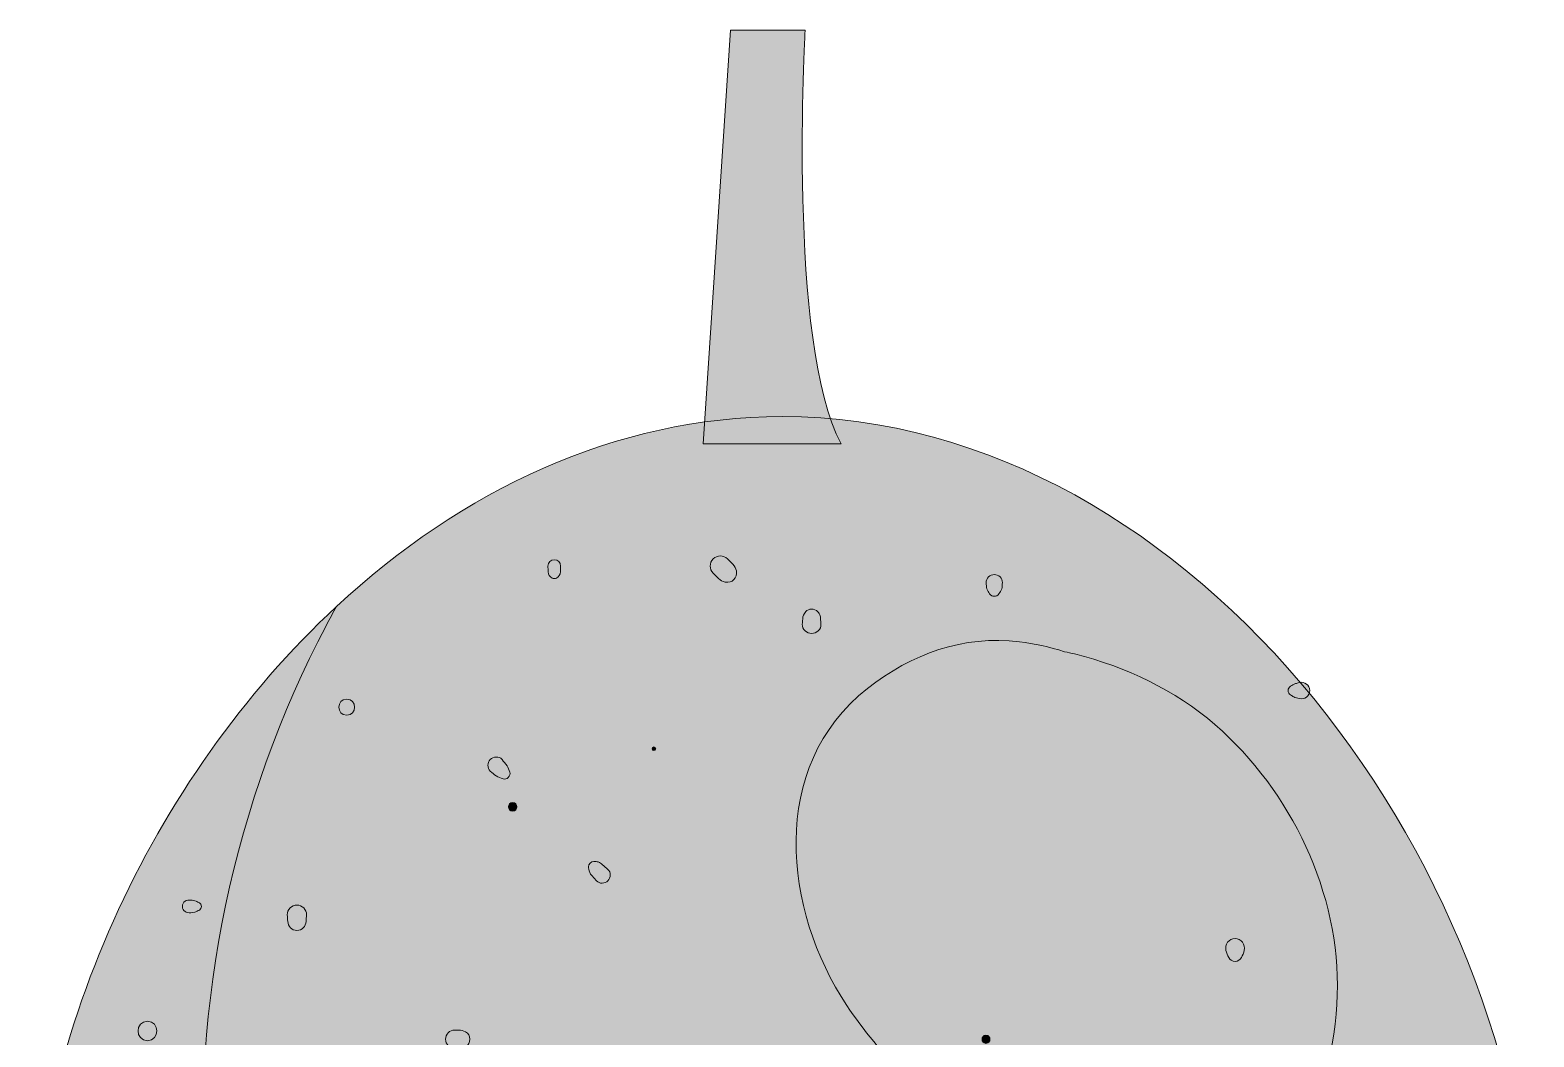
# Model space of a CAD drawing. Header units: inches. Extents: x 4230 to 5957, y -1858 to -103.
# Drawn here: x 4957.7 to 5292, y -360.9 to -137 of the extents above; entities that cross this region are included whole.
import ezdxf

# ---------------------------------------------------------------- set-up
doc = ezdxf.new("R2010")
doc.units = ezdxf.units.IN
doc.header["$MEASUREMENT"] = 0
doc.layers.add('Layer 1', color=7, linetype='Continuous')

# ---------------------------------------------------------------- blocks, each defined once
blk = doc.blocks.new('block 38')
at = {"layer": 'Layer 1', "true_color": 0xa57954}
h = blk.add_hatch(color=35, dxfattribs=at)
h.dxf.hatch_style = 2
edge = h.paths.add_edge_path()
edge.add_spline(control_points=[(5113.38, -137), (5113.38, -137), (5129.9971, -137), (5129.9971, -137), (5129.9971, -137), (5126, -207), (5138, -229), (5138, -229), (5107.3317, -229), (5107.3317, -229), (5107.3317, -229), (5113.38, -137), (5113.38, -137)], knot_values=[0, 0, 0, 0, 1, 1, 1, 2, 2, 2, 3, 3, 3, 4, 4, 4, 4], degree=3, periodic=1)
at = {"layer": 'Layer 1', "lineweight": 0}
blk.add_open_spline([(5113.38, -137), (5113.38, -137), (5129.9971, -137), (5129.9971, -137), (5129.9971, -137), (5126, -207), (5138, -229), (5138, -229), (5107.3317, -229), (5107.3317, -229), (5107.3317, -229), (5113.38, -137), (5113.38, -137)], degree=3, knots=[0, 0, 0, 0, 1, 1, 1, 2, 2, 2, 3, 3, 3, 4, 4, 4, 4], dxfattribs=at)
blk = doc.blocks.new('block 40')
at = {"layer": 'Layer 1', "true_color": 0xde6026}
h = blk.add_hatch(color=32, dxfattribs=at)
h.dxf.hatch_style = 2
edge = h.paths.add_edge_path()
edge.add_spline(control_points=[(5292.0483, -417.567), (5292.0483, -451.6803), (5281.8311, -483.403), (5264.2851, -509.8463), (5234.3532, -554.9893), (5183.0814, -584.7553), (5124.8599, -584.7553), (5032.525, -584.7553), (4957.6714, -509.9017), (4957.6714, -417.567), (4957.6714, -362.3175), (4984.4747, -303.5052), (5025.7875, -265.1832), (5053.5138, -239.4413), (5087.7749, -222.9477), (5124.8599, -222.9477), (5217.1947, -222.9477), (5292.0483, -325.2322), (5292.0483, -417.567)], knot_values=[0, 0, 0, 0, 1, 1, 1, 2, 2, 2, 3, 3, 3, 4, 4, 4, 5, 5, 5, 6, 6, 6, 6], degree=3, periodic=1)
at = {"layer": 'Layer 1', "lineweight": 0}
blk.add_open_spline([(5292.0483, -417.567), (5292.0483, -451.6803), (5281.8311, -483.403), (5264.2851, -509.8463), (5234.3532, -554.9893), (5183.0814, -584.7553), (5124.8599, -584.7553), (5032.525, -584.7553), (4957.6714, -509.9017), (4957.6714, -417.567), (4957.6714, -362.3175), (4984.4747, -303.5052), (5025.7875, -265.1832), (5053.5138, -239.4413), (5087.7749, -222.9477), (5124.8599, -222.9477), (5217.1947, -222.9477), (5292.0483, -325.2322), (5292.0483, -417.567)], degree=3, knots=[0, 0, 0, 0, 1, 1, 1, 2, 2, 2, 3, 3, 3, 4, 4, 4, 5, 5, 5, 6, 6, 6, 6], dxfattribs=at)
blk = doc.blocks.new('block 41')
at = {"layer": 'Layer 1', "true_color": 0xf48b1f}
h = blk.add_hatch(color=30, dxfattribs=at)
h.dxf.hatch_style = 2
edge = h.paths.add_edge_path()
edge.add_spline(control_points=[(5292.0483, -417.567), (5292.0483, -451.6803), (5281.8311, -483.403), (5264.2851, -509.8463), (5247.4961, -518.0978), (5229.092, -523.0819), (5210.7983, -526.6261), (5185.5737, -531.5087), (5159.6288, -535.9482), (5133.9238, -536.8897), (5108.1448, -537.8403), (5080.889, -534.5637), (5058.6271, -520.5068), (5017.6839, -494.6449), (5000.1748, -443.9918), (4996.6952, -397.7691), (4993.3633, -353.623), (5002.9532, -308.4801), (5023.5539, -269.3181), (5024.2831, -267.9337), (5025.0308, -266.5492), (5025.7875, -265.1832), (5053.5138, -239.4413), (5087.7749, -222.9477), (5124.8599, -222.9477), (5217.1947, -222.9477), (5292.0483, -325.2322), (5292.0483, -417.567)], knot_values=[0, 0, 0, 0, 1, 1, 1, 2, 2, 2, 3, 3, 3, 4, 4, 4, 5, 5, 5, 6, 6, 6, 7, 7, 7, 8, 8, 8, 9, 9, 9, 9], degree=3, periodic=1)
at = {"layer": 'Layer 1', "lineweight": 0}
blk.add_open_spline([(5292.0483, -417.567), (5292.0483, -451.6803), (5281.8311, -483.403), (5264.2851, -509.8463), (5247.4961, -518.0978), (5229.092, -523.0819), (5210.7983, -526.6261), (5185.5737, -531.5087), (5159.6288, -535.9482), (5133.9238, -536.8897), (5108.1448, -537.8403), (5080.889, -534.5637), (5058.6271, -520.5068), (5017.6839, -494.6449), (5000.1748, -443.9918), (4996.6952, -397.7691), (4993.3633, -353.623), (5002.9532, -308.4801), (5023.5539, -269.3181), (5024.2831, -267.9337), (5025.0308, -266.5492), (5025.7875, -265.1832), (5053.5138, -239.4413), (5087.7749, -222.9477), (5124.8599, -222.9477), (5217.1947, -222.9477), (5292.0483, -325.2322), (5292.0483, -417.567)], degree=3, knots=[0, 0, 0, 0, 1, 1, 1, 2, 2, 2, 3, 3, 3, 4, 4, 4, 5, 5, 5, 6, 6, 6, 7, 7, 7, 8, 8, 8, 9, 9, 9, 9], dxfattribs=at)
blk = doc.blocks.new('block 42')
at = {"layer": 'Layer 1', "true_color": 0xf89d3e}
h = blk.add_hatch(color=33, dxfattribs=at)
h.dxf.hatch_style = 2
edge = h.paths.add_edge_path()
edge.add_spline(control_points=[(5222.7785, -292.8966), (5214.1008, -284.8847), (5203.4298, -279.4713), (5192.1129, -276.29), (5190.6329, -275.8741), (5189.1642, -275.5274), (5187.7035, -275.241), (5184.305, -274.1269), (5180.8587, -273.3968), (5177.6986, -273.0161), (5165.1816, -271.5086), (5153.6601, -275.7159), (5143.904, -283.3807), (5121.702, -300.8237), (5125.1677, -332.6654), (5139.2715, -353.874), (5146.6386, -364.9522), (5156.5805, -374.4938), (5167.0857, -382.566), (5177.5593, -390.6143), (5189.2209, -396.1118), (5202.4617, -397.3787), (5214.5258, -398.533), (5226.8887, -394.4188), (5235.6119, -386.0273), (5244.3018, -377.6673), (5247.4718, -365.2845), (5248.228, -353.6565), (5249.6963, -331.0862), (5239.1925, -308.0515), (5222.7785, -292.8966)], knot_values=[0, 0, 0, 0, 1, 1, 1, 2, 2, 2, 3, 3, 3, 4, 4, 4, 5, 5, 5, 6, 6, 6, 7, 7, 7, 8, 8, 8, 9, 9, 9, 10, 10, 10, 10], degree=3, periodic=1)
at = {"layer": 'Layer 1', "lineweight": 0}
blk.add_open_spline([(5222.7785, -292.8966), (5214.1008, -284.8847), (5203.4298, -279.4713), (5192.1129, -276.29), (5190.6329, -275.8741), (5189.1642, -275.5274), (5187.7035, -275.241), (5184.305, -274.1269), (5180.8587, -273.3968), (5177.6986, -273.0161), (5165.1816, -271.5086), (5153.6601, -275.7159), (5143.904, -283.3807), (5121.702, -300.8237), (5125.1677, -332.6654), (5139.2715, -353.874), (5146.6386, -364.9522), (5156.5805, -374.4938), (5167.0857, -382.566), (5177.5593, -390.6143), (5189.2209, -396.1118), (5202.4617, -397.3787), (5214.5258, -398.533), (5226.8887, -394.4188), (5235.6119, -386.0273), (5244.3018, -377.6673), (5247.4718, -365.2845), (5248.228, -353.6565), (5249.6963, -331.0862), (5239.1925, -308.0515), (5222.7785, -292.8966)], degree=3, knots=[0, 0, 0, 0, 1, 1, 1, 2, 2, 2, 3, 3, 3, 4, 4, 4, 5, 5, 5, 6, 6, 6, 7, 7, 7, 8, 8, 8, 9, 9, 9, 10, 10, 10, 10], dxfattribs=at)
blk = doc.blocks.new('block 43')
at = {"layer": 'Layer 1', "true_color": 0xcc5928}
h = blk.add_hatch(color=32, dxfattribs=at)
h.dxf.hatch_style = 2
edge = h.paths.add_edge_path()
edge.add_spline(control_points=[(5096.3769, -296.3533), (5095.8189, -296.3533), (5095.8189, -297.2186), (5096.3769, -297.2186), (5096.9348, -297.2186), (5096.9348, -296.3533), (5096.3769, -296.3533)], knot_values=[0, 0, 0, 0, 1, 1, 1, 2, 2, 2, 2], degree=3, periodic=1)
at = {"layer": 'Layer 1', "lineweight": 0}
blk.add_open_spline([(5096.3769, -296.3533), (5095.8189, -296.3533), (5095.8189, -297.2186), (5096.3769, -297.2186), (5096.9348, -297.2186), (5096.9348, -296.3533), (5096.3769, -296.3533)], degree=3, knots=[0, 0, 0, 0, 1, 1, 1, 2, 2, 2, 2], dxfattribs=at)
blk = doc.blocks.new('block 46')
at = {"layer": 'Layer 1', "true_color": 0xcc5928}
h = blk.add_hatch(color=32, dxfattribs=at)
h.dxf.hatch_style = 2
edge = h.paths.add_edge_path()
edge.add_spline(control_points=[(5064.9956, -308.7559), (5063.768, -308.7559), (5063.768, -310.6595), (5064.9956, -310.6595), (5066.2232, -310.6595), (5066.2232, -308.7559), (5064.9956, -308.7559)], knot_values=[0, 0, 0, 0, 1, 1, 1, 2, 2, 2, 2], degree=3, periodic=1)
at = {"layer": 'Layer 1', "lineweight": 0}
blk.add_open_spline([(5064.9956, -308.7559), (5063.768, -308.7559), (5063.768, -310.6595), (5064.9956, -310.6595), (5066.2232, -310.6595), (5066.2232, -308.7559), (5064.9956, -308.7559)], degree=3, knots=[0, 0, 0, 0, 1, 1, 1, 2, 2, 2, 2], dxfattribs=at)
blk = doc.blocks.new('block 47')
at = {"layer": 'Layer 1', "true_color": 0xcc5928}
h = blk.add_hatch(color=32, dxfattribs=at)
h.dxf.hatch_style = 2
edge = h.paths.add_edge_path()
edge.add_spline(control_points=[(5114.7229, -257.2293), (5114.5403, -256.1517), (5113.4637, -255.3309), (5112.7354, -254.5841), (5111.8791, -253.7065), (5110.4126, -253.7253), (5109.5537, -254.5841), (5108.6951, -255.4428), (5108.6762, -256.9096), (5109.5537, -257.7657), (5110.3004, -258.4943), (5111.1211, -259.5707), (5112.1991, -259.7533), (5113.8206, -260.028), (5114.9978, -258.8508), (5114.7229, -257.2293)], knot_values=[0, 0, 0, 0, 1, 1, 1, 2, 2, 2, 3, 3, 3, 4, 4, 4, 5, 5, 5, 5], degree=3, periodic=1)
at = {"layer": 'Layer 1', "lineweight": 0}
blk.add_open_spline([(5114.7229, -257.2293), (5114.5403, -256.1517), (5113.4637, -255.3309), (5112.7354, -254.5841), (5111.8791, -253.7065), (5110.4126, -253.7253), (5109.5537, -254.5841), (5108.6951, -255.4428), (5108.6762, -256.9096), (5109.5537, -257.7657), (5110.3004, -258.4943), (5111.1211, -259.5707), (5112.1991, -259.7533), (5113.8206, -260.028), (5114.9978, -258.8508), (5114.7229, -257.2293)], degree=3, knots=[0, 0, 0, 0, 1, 1, 1, 2, 2, 2, 3, 3, 3, 4, 4, 4, 5, 5, 5, 5], dxfattribs=at)
blk = doc.blocks.new('block 48')
at = {"layer": 'Layer 1', "true_color": 0xcc5928}
h = blk.add_hatch(color=32, dxfattribs=at)
h.dxf.hatch_style = 2
edge = h.paths.add_edge_path()
edge.add_spline(control_points=[(5017.0007, -331.5635), (5015.8966, -331.5635), (5014.7757, -332.5393), (5014.8591, -333.7051), (5014.8943, -334.1974), (5014.9294, -334.6896), (5014.9646, -335.1819), (5015.0439, -336.2885), (5015.8308, -337.218), (5017.0007, -337.218), (5018.1707, -337.218), (5018.9575, -336.2885), (5019.0368, -335.1819), (5019.072, -334.6896), (5019.1072, -334.1974), (5019.1423, -333.7051), (5019.2257, -332.5393), (5018.1049, -331.5635), (5017.0007, -331.5635)], knot_values=[0, 0, 0, 0, 1, 1, 1, 2, 2, 2, 3, 3, 3, 4, 4, 4, 5, 5, 5, 6, 6, 6, 6], degree=3, periodic=1)
at = {"layer": 'Layer 1', "lineweight": 0}
blk.add_open_spline([(5017.0007, -331.5635), (5015.8966, -331.5635), (5014.7757, -332.5393), (5014.8591, -333.7051), (5014.8943, -334.1974), (5014.9294, -334.6896), (5014.9646, -335.1819), (5015.0439, -336.2885), (5015.8308, -337.218), (5017.0007, -337.218), (5018.1707, -337.218), (5018.9575, -336.2885), (5019.0368, -335.1819), (5019.072, -334.6896), (5019.1072, -334.1974), (5019.1423, -333.7051), (5019.2257, -332.5393), (5018.1049, -331.5635), (5017.0007, -331.5635)], degree=3, knots=[0, 0, 0, 0, 1, 1, 1, 2, 2, 2, 3, 3, 3, 4, 4, 4, 5, 5, 5, 6, 6, 6, 6], dxfattribs=at)
blk = doc.blocks.new('block 56')
at = {"layer": 'Layer 1', "true_color": 0xcc5928}
h = blk.add_hatch(color=32, dxfattribs=at)
h.dxf.hatch_style = 2
edge = h.paths.add_edge_path()
edge.add_spline(control_points=[(4995.3188, -331.056), (4995.0777, -330.9415), (4994.8384, -330.8239), (4994.5937, -330.7176), (4994.2034, -330.5482), (4993.8073, -330.5193), (4993.3886, -330.4616), (4992.4737, -330.3353), (4991.5539, -330.8238), (4991.5539, -331.8592), (4991.5539, -332.8945), (4992.4737, -333.383), (4993.3886, -333.2568), (4993.3886, -333.2568), (4994.2778, -333.1341), (4994.2778, -333.1341), (4994.6054, -333.0888), (4995.0169, -332.8057), (4995.3188, -332.6623), (4995.9268, -332.3736), (4995.9268, -331.3447), (4995.3188, -331.056)], knot_values=[0, 0, 0, 0, 1, 1, 1, 2, 2, 2, 3, 3, 3, 4, 4, 4, 5, 5, 5, 6, 6, 6, 7, 7, 7, 7], degree=3, periodic=1)
at = {"layer": 'Layer 1', "lineweight": 0}
blk.add_open_spline([(4995.3188, -331.056), (4995.0777, -330.9415), (4994.8384, -330.8239), (4994.5937, -330.7176), (4994.2034, -330.5482), (4993.8073, -330.5193), (4993.3886, -330.4616), (4992.4737, -330.3353), (4991.5539, -330.8238), (4991.5539, -331.8592), (4991.5539, -332.8945), (4992.4737, -333.383), (4993.3886, -333.2568), (4993.3886, -333.2568), (4994.2778, -333.1341), (4994.2778, -333.1341), (4994.6054, -333.0888), (4995.0169, -332.8057), (4995.3188, -332.6623), (4995.9268, -332.3736), (4995.9268, -331.3447), (4995.3188, -331.056)], degree=3, knots=[0, 0, 0, 0, 1, 1, 1, 2, 2, 2, 3, 3, 3, 4, 4, 4, 5, 5, 5, 6, 6, 6, 7, 7, 7, 7], dxfattribs=at)
blk = doc.blocks.new('block 63')
at = {"layer": 'Layer 1', "true_color": 0xcc5928}
h = blk.add_hatch(color=32, dxfattribs=at)
h.dxf.hatch_style = 2
edge = h.paths.add_edge_path()
edge.add_spline(control_points=[(5133.4537, -268.1736), (5133.4308, -267.8853), (5133.429, -267.552), (5133.3537, -267.2796), (5133.2437, -266.8793), (5133.0216, -266.6166), (5132.7615, -266.3082), (5132.1481, -265.5805), (5130.752, -265.5805), (5130.1386, -266.3082), (5129.6825, -266.8492), (5129.5167, -267.285), (5129.4612, -267.989), (5129.4319, -268.3583), (5129.4026, -268.7274), (5129.3734, -269.0966), (5129.2841, -270.2266), (5130.3856, -271.1733), (5131.4501, -271.1733), (5132.5145, -271.1733), (5133.616, -270.2266), (5133.5268, -269.0966), (5133.5024, -268.7889), (5133.4781, -268.4813), (5133.4537, -268.1736)], knot_values=[0, 0, 0, 0, 1, 1, 1, 2, 2, 2, 3, 3, 3, 4, 4, 4, 5, 5, 5, 6, 6, 6, 7, 7, 7, 8, 8, 8, 8], degree=3, periodic=1)
at = {"layer": 'Layer 1', "lineweight": 0}
blk.add_open_spline([(5133.4537, -268.1736), (5133.4308, -267.8853), (5133.429, -267.552), (5133.3537, -267.2796), (5133.2437, -266.8793), (5133.0216, -266.6166), (5132.7615, -266.3082), (5132.1481, -265.5805), (5130.752, -265.5805), (5130.1386, -266.3082), (5129.6825, -266.8492), (5129.5167, -267.285), (5129.4612, -267.989), (5129.4319, -268.3583), (5129.4026, -268.7274), (5129.3734, -269.0966), (5129.2841, -270.2266), (5130.3856, -271.1733), (5131.4501, -271.1733), (5132.5145, -271.1733), (5133.616, -270.2266), (5133.5268, -269.0966), (5133.5024, -268.7889), (5133.4781, -268.4813), (5133.4537, -268.1736)], degree=3, knots=[0, 0, 0, 0, 1, 1, 1, 2, 2, 2, 3, 3, 3, 4, 4, 4, 5, 5, 5, 6, 6, 6, 7, 7, 7, 8, 8, 8, 8], dxfattribs=at)
blk = doc.blocks.new('block 64')
at = {"layer": 'Layer 1', "true_color": 0xcc5928}
h = blk.add_hatch(color=32, dxfattribs=at)
h.dxf.hatch_style = 2
edge = h.paths.add_edge_path()
edge.add_spline(control_points=[(5064.3178, -302.0018), (5064.1402, -301.5688), (5063.9992, -300.9982), (5063.7432, -300.6118), (5063.4083, -300.1054), (5062.9896, -299.6467), (5062.6039, -299.1777), (5061.9666, -298.4026), (5060.6601, -298.5209), (5060.0035, -299.1777), (5059.3469, -299.8346), (5059.2283, -301.1407), (5060.0035, -301.7781), (5060.4262, -302.1257), (5060.8408, -302.5224), (5061.2969, -302.8245), (5061.7435, -303.1203), (5062.329, -303.2876), (5062.8274, -303.492), (5063.6409, -303.8252), (5064.6508, -302.8152), (5064.3178, -302.0018)], knot_values=[0, 0, 0, 0, 1, 1, 1, 2, 2, 2, 3, 3, 3, 4, 4, 4, 5, 5, 5, 6, 6, 6, 7, 7, 7, 7], degree=3, periodic=1)
at = {"layer": 'Layer 1', "lineweight": 0}
blk.add_open_spline([(5064.3178, -302.0018), (5064.1402, -301.5688), (5063.9992, -300.9982), (5063.7432, -300.6118), (5063.4083, -300.1054), (5062.9896, -299.6467), (5062.6039, -299.1777), (5061.9666, -298.4026), (5060.6601, -298.5209), (5060.0035, -299.1777), (5059.3469, -299.8346), (5059.2283, -301.1407), (5060.0035, -301.7781), (5060.4262, -302.1257), (5060.8408, -302.5224), (5061.2969, -302.8245), (5061.7435, -303.1203), (5062.329, -303.2876), (5062.8274, -303.492), (5063.6409, -303.8252), (5064.6508, -302.8152), (5064.3178, -302.0018)], degree=3, knots=[0, 0, 0, 0, 1, 1, 1, 2, 2, 2, 3, 3, 3, 4, 4, 4, 5, 5, 5, 6, 6, 6, 7, 7, 7, 7], dxfattribs=at)
blk = doc.blocks.new('block 65')
at = {"layer": 'Layer 1', "true_color": 0xcc5928}
h = blk.add_hatch(color=32, dxfattribs=at)
h.dxf.hatch_style = 2
edge = h.paths.add_edge_path()
edge.add_spline(control_points=[(5054.521, -359.7344), (5054.0149, -359.4876), (5053.5544, -359.3862), (5052.9969, -359.3767), (5052.6891, -359.3715), (5052.3817, -359.3663), (5052.0739, -359.3611), (5050.9652, -359.3422), (5050.0405, -360.3003), (5050.0405, -361.3945), (5050.0405, -362.4887), (5050.9652, -363.4467), (5052.0739, -363.4279), (5052.3817, -363.4227), (5052.6891, -363.4174), (5052.9969, -363.4122), (5053.5544, -363.4027), (5054.0149, -363.3014), (5054.521, -363.0545), (5055.7766, -362.4422), (5055.7766, -360.3467), (5054.521, -359.7344)], knot_values=[0, 0, 0, 0, 1, 1, 1, 2, 2, 2, 3, 3, 3, 4, 4, 4, 5, 5, 5, 6, 6, 6, 7, 7, 7, 7], degree=3, periodic=1)
at = {"layer": 'Layer 1', "lineweight": 0}
blk.add_open_spline([(5054.521, -359.7344), (5054.0149, -359.4876), (5053.5544, -359.3862), (5052.9969, -359.3767), (5052.6891, -359.3715), (5052.3817, -359.3663), (5052.0739, -359.3611), (5050.9652, -359.3422), (5050.0405, -360.3003), (5050.0405, -361.3945), (5050.0405, -362.4887), (5050.9652, -363.4467), (5052.0739, -363.4279), (5052.3817, -363.4227), (5052.6891, -363.4174), (5052.9969, -363.4122), (5053.5544, -363.4027), (5054.0149, -363.3014), (5054.521, -363.0545), (5055.7766, -362.4422), (5055.7766, -360.3467), (5054.521, -359.7344)], degree=3, knots=[0, 0, 0, 0, 1, 1, 1, 2, 2, 2, 3, 3, 3, 4, 4, 4, 5, 5, 5, 6, 6, 6, 7, 7, 7, 7], dxfattribs=at)
blk = doc.blocks.new('block 77')
at = {"layer": 'Layer 1', "true_color": 0xcc5928}
h = blk.add_hatch(color=32, dxfattribs=at)
h.dxf.hatch_style = 2
edge = h.paths.add_edge_path()
edge.add_spline(control_points=[(5239.8726, -282.0912), (5239.5859, -282.1662), (5239.2988, -282.2412), (5239.0118, -282.3162), (5238.6305, -282.4158), (5238.2794, -282.6879), (5237.9477, -282.893), (5237.2208, -283.3427), (5237.2208, -284.3859), (5237.9477, -284.8356), (5238.174, -284.9753), (5238.398, -285.118), (5238.6282, -285.2506), (5238.996, -285.4623), (5239.4651, -285.5309), (5239.8726, -285.6373), (5241.0276, -285.9391), (5242.2003, -285.0715), (5242.2003, -283.8643), (5242.2003, -282.657), (5241.0276, -281.7894), (5239.8726, -282.0912)], knot_values=[0, 0, 0, 0, 1, 1, 1, 2, 2, 2, 3, 3, 3, 4, 4, 4, 5, 5, 5, 6, 6, 6, 7, 7, 7, 7], degree=3, periodic=1)
at = {"layer": 'Layer 1', "lineweight": 0}
blk.add_open_spline([(5239.8726, -282.0912), (5239.5859, -282.1662), (5239.2988, -282.2412), (5239.0118, -282.3162), (5238.6305, -282.4158), (5238.2794, -282.6879), (5237.9477, -282.893), (5237.2208, -283.3427), (5237.2208, -284.3859), (5237.9477, -284.8356), (5238.174, -284.9753), (5238.398, -285.118), (5238.6282, -285.2506), (5238.996, -285.4623), (5239.4651, -285.5309), (5239.8726, -285.6373), (5241.0276, -285.9391), (5242.2003, -285.0715), (5242.2003, -283.8643), (5242.2003, -282.657), (5241.0276, -281.7894), (5239.8726, -282.0912)], degree=3, knots=[0, 0, 0, 0, 1, 1, 1, 2, 2, 2, 3, 3, 3, 4, 4, 4, 5, 5, 5, 6, 6, 6, 7, 7, 7, 7], dxfattribs=at)
blk = doc.blocks.new('block 78')
at = {"layer": 'Layer 1', "true_color": 0xcc5928}
h = blk.add_hatch(color=32, dxfattribs=at)
h.dxf.hatch_style = 2
edge = h.paths.add_edge_path()
edge.add_spline(control_points=[(5172.0611, -258.0714), (5171.1503, -258.0714), (5170.176, -258.8906), (5170.2656, -259.8668), (5170.3062, -260.3082), (5170.2945, -260.8187), (5170.4117, -261.2445), (5170.5212, -261.6425), (5170.792, -261.9848), (5171.0151, -262.3242), (5171.528, -263.104), (5172.5943, -263.104), (5173.1071, -262.3242), (5173.3302, -261.9848), (5173.6011, -261.6425), (5173.7106, -261.2445), (5173.8278, -260.8187), (5173.816, -260.3082), (5173.8566, -259.8668), (5173.9463, -258.8906), (5172.9719, -258.0714), (5172.0611, -258.0714)], knot_values=[0, 0, 0, 0, 1, 1, 1, 2, 2, 2, 3, 3, 3, 4, 4, 4, 5, 5, 5, 6, 6, 6, 7, 7, 7, 7], degree=3, periodic=1)
at = {"layer": 'Layer 1', "lineweight": 0}
blk.add_open_spline([(5172.0611, -258.0714), (5171.1503, -258.0714), (5170.176, -258.8906), (5170.2656, -259.8668), (5170.3062, -260.3082), (5170.2945, -260.8187), (5170.4117, -261.2445), (5170.5212, -261.6425), (5170.792, -261.9848), (5171.0151, -262.3242), (5171.528, -263.104), (5172.5943, -263.104), (5173.1071, -262.3242), (5173.3302, -261.9848), (5173.6011, -261.6425), (5173.7106, -261.2445), (5173.8278, -260.8187), (5173.816, -260.3082), (5173.8566, -259.8668), (5173.9463, -258.8906), (5172.9719, -258.0714), (5172.0611, -258.0714)], degree=3, knots=[0, 0, 0, 0, 1, 1, 1, 2, 2, 2, 3, 3, 3, 4, 4, 4, 5, 5, 5, 6, 6, 6, 7, 7, 7, 7], dxfattribs=at)
blk = doc.blocks.new('block 79')
at = {"layer": 'Layer 1', "true_color": 0xcc5928}
h = blk.add_hatch(color=32, dxfattribs=at)
h.dxf.hatch_style = 2
edge = h.paths.add_edge_path()
edge.add_spline(control_points=[(5225.5939, -338.9906), (5224.1909, -338.9906), (5223.2594, -340.326), (5223.5704, -341.6468), (5223.8146, -342.6827), (5224.2968, -344.0814), (5225.5939, -344.0814), (5226.8909, -344.0814), (5227.3731, -342.6827), (5227.6174, -341.6468), (5227.9284, -340.326), (5226.9968, -338.9906), (5225.5939, -338.9906)], knot_values=[0, 0, 0, 0, 1, 1, 1, 2, 2, 2, 3, 3, 3, 4, 4, 4, 4], degree=3, periodic=1)
at = {"layer": 'Layer 1', "lineweight": 0}
blk.add_open_spline([(5225.5939, -338.9906), (5224.1909, -338.9906), (5223.2594, -340.326), (5223.5704, -341.6468), (5223.8146, -342.6827), (5224.2968, -344.0814), (5225.5939, -344.0814), (5226.8909, -344.0814), (5227.3731, -342.6827), (5227.6174, -341.6468), (5227.9284, -340.326), (5226.9968, -338.9906), (5225.5939, -338.9906)], degree=3, knots=[0, 0, 0, 0, 1, 1, 1, 2, 2, 2, 3, 3, 3, 4, 4, 4, 4], dxfattribs=at)
blk = doc.blocks.new('block 80')
at = {"layer": 'Layer 1', "true_color": 0xcc5928}
h = blk.add_hatch(color=32, dxfattribs=at)
h.dxf.hatch_style = 2
edge = h.paths.add_edge_path()
edge.add_spline(control_points=[(5170.2152, -360.4859), (5169.0434, -360.4859), (5169.0434, -362.303), (5170.2152, -362.303), (5171.3869, -362.303), (5171.3869, -360.4859), (5170.2152, -360.4859)], knot_values=[0, 0, 0, 0, 1, 1, 1, 2, 2, 2, 2], degree=3, periodic=1)
at = {"layer": 'Layer 1', "lineweight": 0}
blk.add_open_spline([(5170.2152, -360.4859), (5169.0434, -360.4859), (5169.0434, -362.303), (5170.2152, -362.303), (5171.3869, -362.303), (5171.3869, -360.4859), (5170.2152, -360.4859)], degree=3, knots=[0, 0, 0, 0, 1, 1, 1, 2, 2, 2, 2], dxfattribs=at)
blk = doc.blocks.new('block 81')
at = {"layer": 'Layer 1', "true_color": 0xcc5928}
h = blk.add_hatch(color=32, dxfattribs=at)
h.dxf.hatch_style = 2
edge = h.paths.add_edge_path()
edge.add_spline(control_points=[(5086.1511, -323.6257), (5085.7563, -323.2822), (5085.3615, -322.9387), (5084.9667, -322.5952), (5084.6657, -322.3334), (5084.3583, -322.0663), (5083.964, -321.9579), (5083.6783, -321.8794), (5083.3339, -321.884), (5083.0347, -321.8605), (5082.424, -321.8124), (5081.7962, -322.4391), (5081.8449, -323.0503), (5081.858, -323.2142), (5081.8711, -323.3782), (5081.8841, -323.5423), (5081.9328, -324.153), (5082.1897, -324.5334), (5082.5804, -324.9814), (5082.5804, -324.9814), (5083.612, -326.1649), (5083.612, -326.1649), (5084.2556, -326.9032), (5085.4949, -326.8212), (5086.1511, -326.1649), (5086.8068, -325.5091), (5086.8902, -324.2685), (5086.1511, -323.6257)], knot_values=[0, 0, 0, 0, 1, 1, 1, 2, 2, 2, 3, 3, 3, 4, 4, 4, 5, 5, 5, 6, 6, 6, 7, 7, 7, 8, 8, 8, 9, 9, 9, 9], degree=3, periodic=1)
at = {"layer": 'Layer 1', "lineweight": 0}
blk.add_open_spline([(5086.1511, -323.6257), (5085.7563, -323.2822), (5085.3615, -322.9387), (5084.9667, -322.5952), (5084.6657, -322.3334), (5084.3583, -322.0663), (5083.964, -321.9579), (5083.6783, -321.8794), (5083.3339, -321.884), (5083.0347, -321.8605), (5082.424, -321.8124), (5081.7962, -322.4391), (5081.8449, -323.0503), (5081.858, -323.2142), (5081.8711, -323.3782), (5081.8841, -323.5423), (5081.9328, -324.153), (5082.1897, -324.5334), (5082.5804, -324.9814), (5082.5804, -324.9814), (5083.612, -326.1649), (5083.612, -326.1649), (5084.2556, -326.9032), (5085.4949, -326.8212), (5086.1511, -326.1649), (5086.8068, -325.5091), (5086.8902, -324.2685), (5086.1511, -323.6257)], degree=3, knots=[0, 0, 0, 0, 1, 1, 1, 2, 2, 2, 3, 3, 3, 4, 4, 4, 5, 5, 5, 6, 6, 6, 7, 7, 7, 8, 8, 8, 9, 9, 9, 9], dxfattribs=at)
blk = doc.blocks.new('block 82')
at = {"layer": 'Layer 1', "true_color": 0xcc5928}
h = blk.add_hatch(color=32, dxfattribs=at)
h.dxf.hatch_style = 2
edge = h.paths.add_edge_path()
edge.add_spline(control_points=[(5074.2254, -254.7688), (5073.4773, -254.7688), (5072.7949, -255.4085), (5072.8193, -256.1749), (5072.8328, -256.6057), (5072.8463, -257.0363), (5072.8603, -257.4671), (5072.8797, -258.0817), (5073.2389, -258.5377), (5073.745, -258.8427), (5074.0325, -259.016), (5074.4183, -259.016), (5074.7058, -258.8427), (5075.2119, -258.5377), (5075.5711, -258.0817), (5075.5905, -257.4671), (5075.6044, -257.0363), (5075.618, -256.6057), (5075.6315, -256.1749), (5075.6558, -255.4085), (5074.9735, -254.7688), (5074.2254, -254.7688)], knot_values=[0, 0, 0, 0, 1, 1, 1, 2, 2, 2, 3, 3, 3, 4, 4, 4, 5, 5, 5, 6, 6, 6, 7, 7, 7, 7], degree=3, periodic=1)
at = {"layer": 'Layer 1', "lineweight": 0}
blk.add_open_spline([(5074.2254, -254.7688), (5073.4773, -254.7688), (5072.7949, -255.4085), (5072.8193, -256.1749), (5072.8328, -256.6057), (5072.8463, -257.0363), (5072.8603, -257.4671), (5072.8797, -258.0817), (5073.2389, -258.5377), (5073.745, -258.8427), (5074.0325, -259.016), (5074.4183, -259.016), (5074.7058, -258.8427), (5075.2119, -258.5377), (5075.5711, -258.0817), (5075.5905, -257.4671), (5075.6044, -257.0363), (5075.618, -256.6057), (5075.6315, -256.1749), (5075.6558, -255.4085), (5074.9735, -254.7688), (5074.2254, -254.7688)], degree=3, knots=[0, 0, 0, 0, 1, 1, 1, 2, 2, 2, 3, 3, 3, 4, 4, 4, 5, 5, 5, 6, 6, 6, 7, 7, 7, 7], dxfattribs=at)
blk = doc.blocks.new('block 83')
at = {"layer": 'Layer 1', "true_color": 0xcc5928}
h = blk.add_hatch(color=32, dxfattribs=at)
h.dxf.hatch_style = 2
edge = h.paths.add_edge_path()
edge.add_spline(control_points=[(5028.0764, -285.7607), (5025.7609, -285.7607), (5025.7609, -289.3517), (5028.0764, -289.3517), (5030.392, -289.3517), (5030.392, -285.7607), (5028.0764, -285.7607)], knot_values=[0, 0, 0, 0, 1, 1, 1, 2, 2, 2, 2], degree=3, periodic=1)
at = {"layer": 'Layer 1', "lineweight": 0}
blk.add_open_spline([(5028.0764, -285.7607), (5025.7609, -285.7607), (5025.7609, -289.3517), (5028.0764, -289.3517), (5030.392, -289.3517), (5030.392, -285.7607), (5028.0764, -285.7607)], degree=3, knots=[0, 0, 0, 0, 1, 1, 1, 2, 2, 2, 2], dxfattribs=at)
blk = doc.blocks.new('block 85')
at = {"layer": 'Layer 1', "true_color": 0xcc5928}
h = blk.add_hatch(color=32, dxfattribs=at)
h.dxf.hatch_style = 2
edge = h.paths.add_edge_path()
edge.add_spline(control_points=[(4983.7735, -357.3853), (4980.9834, -357.3853), (4980.9834, -361.7118), (4983.7735, -361.7118), (4986.5636, -361.7118), (4986.5636, -357.3853), (4983.7735, -357.3853)], knot_values=[0, 0, 0, 0, 1, 1, 1, 2, 2, 2, 2], degree=3, periodic=1)
at = {"layer": 'Layer 1', "lineweight": 0}
blk.add_open_spline([(4983.7735, -357.3853), (4980.9834, -357.3853), (4980.9834, -361.7118), (4983.7735, -361.7118), (4986.5636, -361.7118), (4986.5636, -357.3853), (4983.7735, -357.3853)], degree=3, knots=[0, 0, 0, 0, 1, 1, 1, 2, 2, 2, 2], dxfattribs=at)
blk = doc.blocks.new('block 39')
at = {"layer": 'Layer 1'}
for name in ['block 40', 'block 41', 'block 47', 'block 82', 'block 78', 'block 63', 'block 42', 'block 77', 'block 83', 'block 43', 'block 64', 'block 46', 'block 81', 'block 56', 'block 48', 'block 79', 'block 85', 'block 65', 'block 80']:
    blk.add_blockref(name, (0, 0), dxfattribs=at)
blk = doc.blocks.new('block 37')
at = {"layer": 'Layer 1'}
for name in ['block 38', 'block 39']:
    blk.add_blockref(name, (0, 0), dxfattribs=at)

msp = doc.modelspace()

# ---------------------------------------------------------------- block references
at = {"layer": 'Layer 1'}
msp.add_blockref('block 37', (0, 0), dxfattribs=at)

doc.saveas('drawing.dxf')
